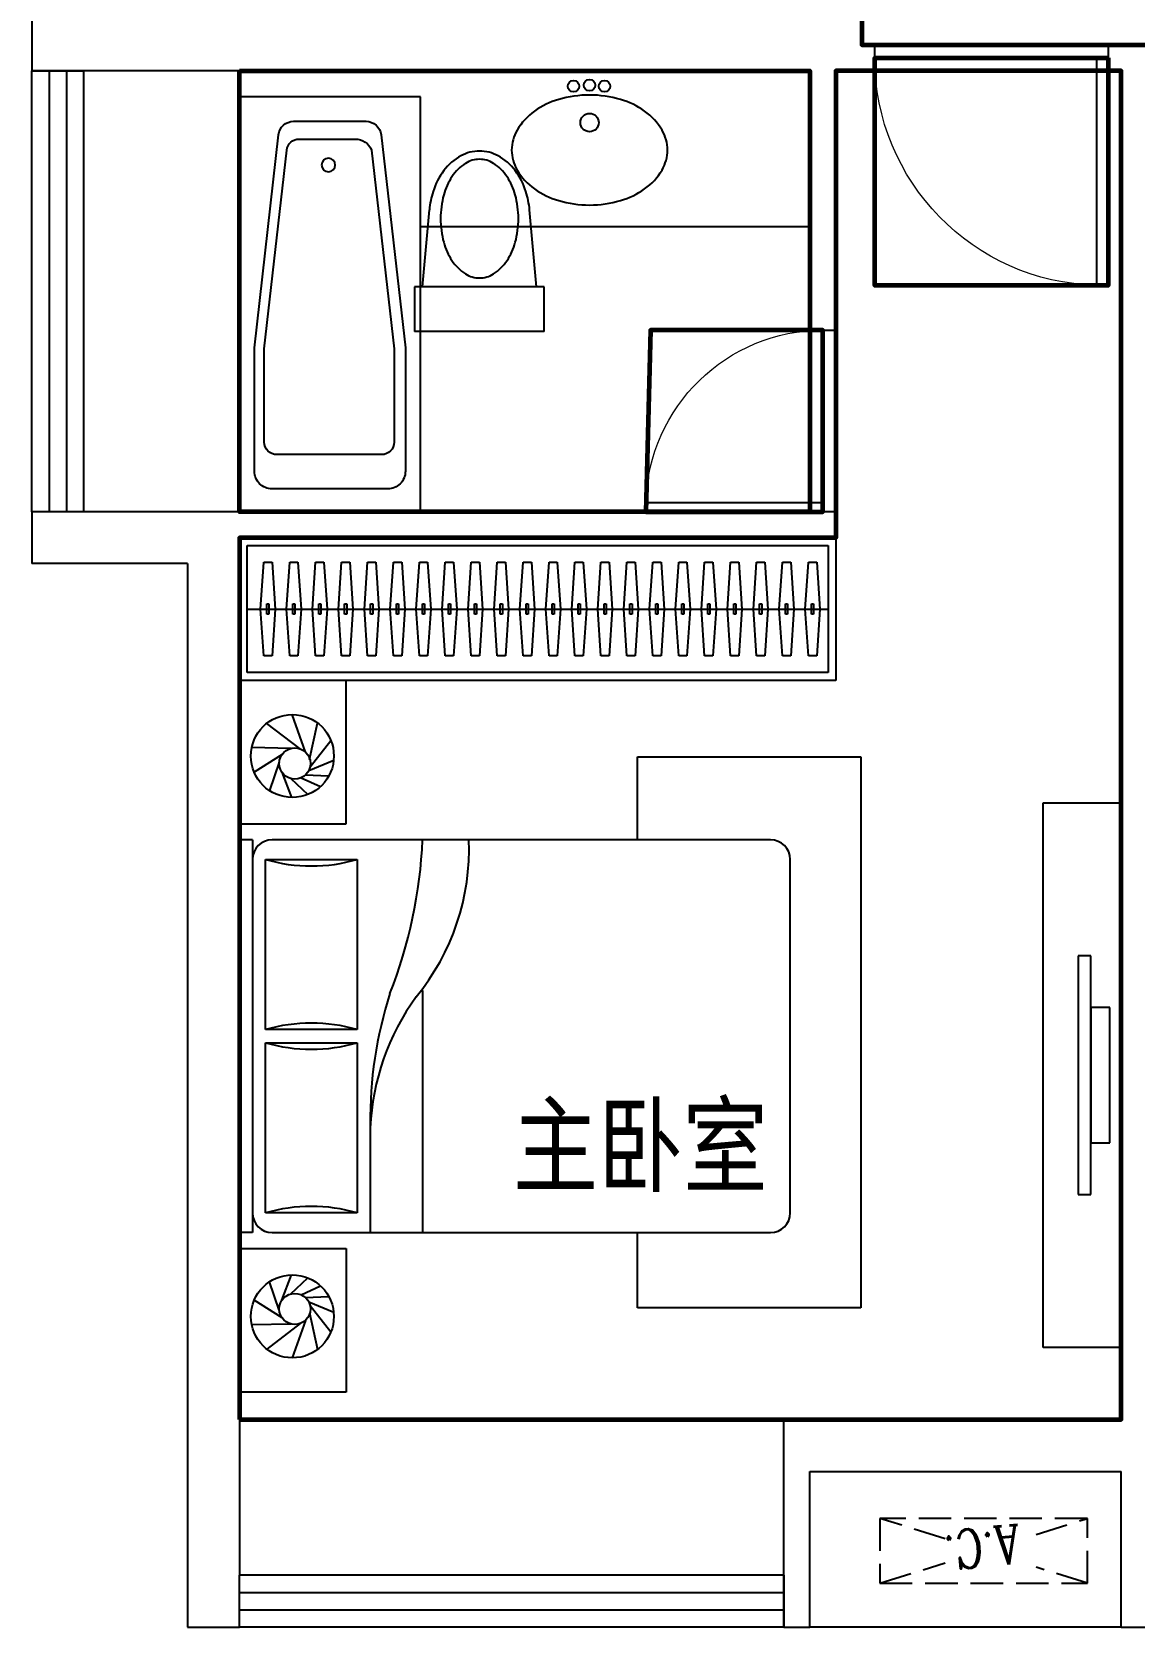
# Model space of a CAD drawing. Extents: x -555681 to -532641, y -677327 to -662427.
# Drawn here: x -555641 to -551391, y -677327 to -671177 of the extents above; entities that cross this region are included whole.
import ezdxf
from ezdxf.enums import TextEntityAlignment as Align

# ---------------------------------------------------------------- set-up
doc = ezdxf.new("R2010")
doc.units = 0
doc.header["$LTSCALE"] = 1000
doc.header["$MEASUREMENT"] = 0
doc.linetypes.add('DASH', pattern=[0.35, 0.25, -0.1])
doc.layers.get('0').update_dxf_attribs({"linetype": 'CONTINUOUS'})
for name, color, linetype in [('FURNITURE', 8, 'CONTINUOUS'), ('Furniture(家具)', 8, 'CONTINUOUS'), ('KT', 5, 'DASH'), ('PUB_TEXT', 7, 'CONTINUOUS'), ('WALL', 2, 'CONTINUOUS'), ('WINDOW', 4, 'CONTINUOUS'), ('厨卫', 223, 'CONTINUOUS'), ('屋顶轮廓阳台', 5, 'CONTINUOUS')]:
    doc.layers.add(name, color=color, linetype=linetype)
for name, color, linetype, lineweight in [('GT_卧室', 1, 'CONTINUOUS', 60), ('GT_卫生间', 5, 'CONTINUOUS', 60), ('GT_过道', 30, 'CONTINUOUS', 60), ('GT_门', 120, 'CONTINUOUS', 60)]:
    doc.layers.add(name, color=color, linetype=linetype, lineweight=lineweight)
doc.styles.add('COMPLEX', font='COMPLEX')
doc.styles.add('DIM_FONT', font='ZBTXT.shx', dxfattribs={"width": 0.8})
doc.styles.add('黑体', font='simhei.ttf')

msp = doc.modelspace()

# ---------------------------------------------------------------- linework, layer by layer
at = {"extrusion": (0, 0, -1)}
for p, q in [((-555640.9, -673027.4), (-555640.9, -671327.4)), ((-555440.9, -671327.4), (-555640.9, -671327.4)), ((-555574.2, -671327.4), (-555574.2, -673027.4)), ((-555507.6, -671327.4), (-555507.6, -673027.4)), ((-555440.9, -673027.4), (-555440.9, -671327.4)), ((-551490.9, -671277.4), (-551535.9, -671277.4)), ((-551535.9, -671277.4), (-551535.9, -672154.9)), ((-551490.9, -671277.4), (-551490.9, -672154.9)), ((-551535.9, -672154.9), (-551490.9, -672154.9)), ((-553273.4, -672992.4), (-553273.4, -673027.4)), ((-552590.9, -672992.4), (-553273.4, -672992.4)), ((-552590.9, -673027.4), (-552590.9, -672992.4)), ((-555440.9, -673027.4), (-555640.9, -673027.4)), ((-552590.9, -673027.4), (-553273.4, -673027.4)), ((-552740.9, -677127.4), (-554840.9, -677127.4)), ((-554840.9, -677327.4), (-554840.9, -677127.4)), ((-552740.9, -677327.4), (-552740.9, -677127.4)), ((-554840.9, -677194.1), (-552740.9, -677194.1)), ((-554840.9, -677260.8), (-552740.9, -677260.8)), ((-552740.9, -677327.4), (-554840.9, -677327.4))]:
    msp.add_line(p, q, dxfattribs=at)
for p, q in [((-554142.7, -671427.4), (-554840.9, -671427.4)), ((-554840.9, -671427.4), (-554840.9, -673027.4)), ((-554142.7, -673027.4), (-554142.7, -671427.4)), ((-554782.7, -672395.7), (-554689.9, -671574.1)), ((-554632.1, -671522.2), (-554352.4, -671522.2)), ((-554294.5, -671574), (-554200.9, -672395.7)), ((-554744.7, -672399), (-554658.3, -671633.6)), ((-554610.1, -671590.6), (-554394.5, -671590.6)), ((-554331.2, -671633.6), (-554243.9, -672399)), ((-554782.7, -672871.2), (-554782.7, -672395.7)), ((-554744.7, -672758.7), (-554744.7, -672399)), ((-554243.9, -672399), (-554243.9, -672758.7)), ((-554200.9, -672395.7), (-554200.9, -672871.2)), ((-554292.4, -672807.2), (-554696.3, -672807.2)), ((-554268.8, -672939.1), (-554714.8, -672939.1)), ((-554840.9, -673027.4), (-554142.7, -673027.4)), ((-554840.9, -673127.4), (-552540.9, -673127.4)), ((-554840.9, -673677.4), (-554840.9, -673127.4)), ((-554810.9, -673157.4), (-552570.9, -673157.4)), ((-554810.9, -673647.4), (-554810.9, -673157.4)), ((-552570.9, -673157.4), (-552570.9, -673647.4)), ((-552540.9, -673127.4), (-552540.9, -673677.4)), ((-554758.9, -673402.4, 0), (-554746.9, -673222.4, 0)), ((-554746.9, -673222.4, 0), (-554714.9, -673222.4, 0)), ((-554714.9, -673222.4, 0), (-554702.9, -673402.4, 0)), ((-554658.9, -673402.4, 0), (-554646.9, -673222.4, 0)), ((-554646.9, -673222.4, 0), (-554614.9, -673222.4, 0)), ((-554614.9, -673222.4, 0), (-554602.9, -673402.4, 0)), ((-554558.9, -673402.4, 0), (-554546.9, -673222.4, 0)), ((-554546.9, -673222.4, 0), (-554514.9, -673222.4, 0)), ((-554514.9, -673222.4, 0), (-554502.9, -673402.4, 0)), ((-554458.9, -673402.4, 0), (-554446.9, -673222.4, 0)), ((-554446.9, -673222.4, 0), (-554414.9, -673222.4, 0)), ((-554414.9, -673222.4, 0), (-554402.9, -673402.4, 0)), ((-554358.9, -673402.4, 0), (-554346.9, -673222.4, 0)), ((-554346.9, -673222.4, 0), (-554314.9, -673222.4, 0)), ((-554314.9, -673222.4, 0), (-554302.9, -673402.4, 0)), ((-554258.9, -673402.4, 0), (-554246.9, -673222.4, 0)), ((-554246.9, -673222.4, 0), (-554214.9, -673222.4, 0)), ((-554214.9, -673222.4, 0), (-554202.9, -673402.4, 0)), ((-554158.9, -673402.4, 0), (-554146.9, -673222.4, 0)), ((-554146.9, -673222.4, 0), (-554114.9, -673222.4, 0)), ((-554114.9, -673222.4, 0), (-554102.9, -673402.4, 0)), ((-554058.9, -673402.4, 0), (-554046.9, -673222.4, 0)), ((-554046.9, -673222.4, 0), (-554014.9, -673222.4, 0)), ((-554014.9, -673222.4, 0), (-554002.9, -673402.4, 0)), ((-553958.9, -673402.4, 0), (-553946.9, -673222.4, 0)), ((-553946.9, -673222.4, 0), (-553914.9, -673222.4, 0)), ((-553914.9, -673222.4, 0), (-553902.9, -673402.4, 0)), ((-553858.9, -673402.4, 0), (-553846.9, -673222.4, 0)), ((-553846.9, -673222.4, 0), (-553814.9, -673222.4, 0)), ((-553814.9, -673222.4, 0), (-553802.9, -673402.4, 0)), ((-553758.9, -673402.4, 0), (-553746.9, -673222.4, 0)), ((-553746.9, -673222.4, 0), (-553714.9, -673222.4, 0)), ((-553714.9, -673222.4, 0), (-553702.9, -673402.4, 0)), ((-553658.9, -673402.4, 0), (-553646.9, -673222.4, 0)), ((-553646.9, -673222.4, 0), (-553614.9, -673222.4, 0)), ((-553614.9, -673222.4, 0), (-553602.9, -673402.4, 0)), ((-553558.9, -673402.4, 0), (-553546.9, -673222.4, 0)), ((-553546.9, -673222.4, 0), (-553514.9, -673222.4, 0)), ((-553514.9, -673222.4, 0), (-553502.9, -673402.4, 0)), ((-553458.9, -673402.4, 0), (-553446.9, -673222.4, 0)), ((-553446.9, -673222.4, 0), (-553414.9, -673222.4, 0)), ((-553414.9, -673222.4, 0), (-553402.9, -673402.4, 0)), ((-553358.9, -673402.4, 0), (-553346.9, -673222.4, 0)), ((-553346.9, -673222.4, 0), (-553314.9, -673222.4, 0)), ((-553314.9, -673222.4, 0), (-553302.9, -673402.4, 0)), ((-553258.9, -673402.4, 0), (-553246.9, -673222.4, 0)), ((-553246.9, -673222.4, 0), (-553214.9, -673222.4, 0)), ((-553214.9, -673222.4, 0), (-553202.9, -673402.4, 0)), ((-553158.9, -673402.4, 0), (-553146.9, -673222.4, 0)), ((-553146.9, -673222.4, 0), (-553114.9, -673222.4, 0)), ((-553114.9, -673222.4, 0), (-553102.9, -673402.4, 0)), ((-553058.9, -673402.4, 0), (-553046.9, -673222.4, 0)), ((-553046.9, -673222.4, 0), (-553014.9, -673222.4, 0)), ((-553014.9, -673222.4, 0), (-553002.9, -673402.4, 0)), ((-552958.9, -673402.4, 0), (-552946.9, -673222.4, 0)), ((-552946.9, -673222.4, 0), (-552914.9, -673222.4, 0)), ((-552914.9, -673222.4, 0), (-552902.9, -673402.4, 0)), ((-552858.9, -673402.4, 0), (-552846.9, -673222.4, 0)), ((-552846.9, -673222.4, 0), (-552814.9, -673222.4, 0)), ((-552814.9, -673222.4, 0), (-552802.9, -673402.4, 0)), ((-552758.9, -673402.4, 0), (-552746.9, -673222.4, 0)), ((-552746.9, -673222.4, 0), (-552714.9, -673222.4, 0)), ((-552714.9, -673222.4, 0), (-552702.9, -673402.4, 0)), ((-552658.9, -673402.4, 0), (-552646.9, -673222.4, 0)), ((-552646.9, -673222.4, 0), (-552614.9, -673222.4, 0)), ((-552614.9, -673222.4, 0), (-552602.9, -673402.4, 0)), ((-554810.9, -673402.4), (-552570.9, -673402.4)), ((-554746.9, -673582.4, 0), (-554758.9, -673402.4, 0)), ((-554702.9, -673402.4, 0), (-554714.9, -673582.4, 0)), ((-554646.9, -673582.4, 0), (-554658.9, -673402.4, 0)), ((-554602.9, -673402.4, 0), (-554614.9, -673582.4, 0)), ((-554546.9, -673582.4, 0), (-554558.9, -673402.4, 0)), ((-554502.9, -673402.4, 0), (-554514.9, -673582.4, 0)), ((-554446.9, -673582.4, 0), (-554458.9, -673402.4, 0)), ((-554402.9, -673402.4, 0), (-554414.9, -673582.4, 0)), ((-554346.9, -673582.4, 0), (-554358.9, -673402.4, 0)), ((-554302.9, -673402.4, 0), (-554314.9, -673582.4, 0)), ((-554246.9, -673582.4, 0), (-554258.9, -673402.4, 0)), ((-554202.9, -673402.4, 0), (-554214.9, -673582.4, 0)), ((-554146.9, -673582.4, 0), (-554158.9, -673402.4, 0)), ((-554102.9, -673402.4, 0), (-554114.9, -673582.4, 0)), ((-554046.9, -673582.4, 0), (-554058.9, -673402.4, 0)), ((-554002.9, -673402.4, 0), (-554014.9, -673582.4, 0)), ((-553946.9, -673582.4, 0), (-553958.9, -673402.4, 0)), ((-553902.9, -673402.4, 0), (-553914.9, -673582.4, 0)), ((-553846.9, -673582.4, 0), (-553858.9, -673402.4, 0)), ((-553802.9, -673402.4, 0), (-553814.9, -673582.4, 0)), ((-553746.9, -673582.4, 0), (-553758.9, -673402.4, 0)), ((-553702.9, -673402.4, 0), (-553714.9, -673582.4, 0)), ((-553646.9, -673582.4, 0), (-553658.9, -673402.4, 0)), ((-553602.9, -673402.4, 0), (-553614.9, -673582.4, 0)), ((-553546.9, -673582.4, 0), (-553558.9, -673402.4, 0)), ((-553502.9, -673402.4, 0), (-553514.9, -673582.4, 0)), ((-553446.9, -673582.4, 0), (-553458.9, -673402.4, 0)), ((-553402.9, -673402.4, 0), (-553414.9, -673582.4, 0)), ((-553346.9, -673582.4, 0), (-553358.9, -673402.4, 0)), ((-553302.9, -673402.4, 0), (-553314.9, -673582.4, 0)), ((-553246.9, -673582.4, 0), (-553258.9, -673402.4, 0)), ((-553202.9, -673402.4, 0), (-553214.9, -673582.4, 0)), ((-553146.9, -673582.4, 0), (-553158.9, -673402.4, 0)), ((-553102.9, -673402.4, 0), (-553114.9, -673582.4, 0)), ((-553046.9, -673582.4, 0), (-553058.9, -673402.4, 0)), ((-553002.9, -673402.4, 0), (-553014.9, -673582.4, 0)), ((-552946.9, -673582.4, 0), (-552958.9, -673402.4, 0)), ((-552902.9, -673402.4, 0), (-552914.9, -673582.4, 0)), ((-552846.9, -673582.4, 0), (-552858.9, -673402.4, 0)), ((-552802.9, -673402.4, 0), (-552814.9, -673582.4, 0)), ((-552746.9, -673582.4, 0), (-552758.9, -673402.4, 0)), ((-552702.9, -673402.4, 0), (-552714.9, -673582.4, 0)), ((-552646.9, -673582.4, 0), (-552658.9, -673402.4, 0)), ((-552602.9, -673402.4, 0), (-552614.9, -673582.4, 0)), ((-554714.9, -673582.4, 0), (-554746.9, -673582.4, 0)), ((-554614.9, -673582.4, 0), (-554646.9, -673582.4, 0)), ((-554514.9, -673582.4, 0), (-554546.9, -673582.4, 0)), ((-554414.9, -673582.4, 0), (-554446.9, -673582.4, 0)), ((-554314.9, -673582.4, 0), (-554346.9, -673582.4, 0)), ((-554214.9, -673582.4, 0), (-554246.9, -673582.4, 0)), ((-554114.9, -673582.4, 0), (-554146.9, -673582.4, 0)), ((-554014.9, -673582.4, 0), (-554046.9, -673582.4, 0)), ((-553914.9, -673582.4, 0), (-553946.9, -673582.4, 0)), ((-553814.9, -673582.4, 0), (-553846.9, -673582.4, 0)), ((-553714.9, -673582.4, 0), (-553746.9, -673582.4, 0)), ((-553614.9, -673582.4, 0), (-553646.9, -673582.4, 0)), ((-553514.9, -673582.4, 0), (-553546.9, -673582.4, 0)), ((-553414.9, -673582.4, 0), (-553446.9, -673582.4, 0)), ((-553314.9, -673582.4, 0), (-553346.9, -673582.4, 0)), ((-553214.9, -673582.4, 0), (-553246.9, -673582.4, 0)), ((-553114.9, -673582.4, 0), (-553146.9, -673582.4, 0)), ((-553014.9, -673582.4, 0), (-553046.9, -673582.4, 0)), ((-552914.9, -673582.4, 0), (-552946.9, -673582.4, 0)), ((-552814.9, -673582.4, 0), (-552846.9, -673582.4, 0)), ((-552714.9, -673582.4, 0), (-552746.9, -673582.4, 0)), ((-552614.9, -673582.4, 0), (-552646.9, -673582.4, 0)), ((-552570.9, -673647.4), (-554810.9, -673647.4)), ((-552540.9, -673677.4), (-554840.9, -673677.4))]:
    msp.add_line(p, q)
at = {"ltscale": 15}
for p, q in [((-554734.9, -673382.4, 0), (-554726.9, -673382.4, 0)), ((-554734.9, -673422.4, 0), (-554734.9, -673382.4, 0)), ((-554726.9, -673422.4, 0), (-554734.9, -673422.4, 0)), ((-554726.9, -673382.4, 0), (-554726.9, -673422.4, 0)), ((-554634.9, -673382.4, 0), (-554626.9, -673382.4, 0)), ((-554634.9, -673422.4, 0), (-554634.9, -673382.4, 0)), ((-554626.9, -673422.4, 0), (-554634.9, -673422.4, 0)), ((-554626.9, -673382.4, 0), (-554626.9, -673422.4, 0)), ((-554534.9, -673382.4, 0), (-554526.9, -673382.4, 0)), ((-554534.9, -673422.4, 0), (-554534.9, -673382.4, 0)), ((-554526.9, -673422.4, 0), (-554534.9, -673422.4, 0)), ((-554526.9, -673382.4, 0), (-554526.9, -673422.4, 0)), ((-554434.9, -673382.4, 0), (-554426.9, -673382.4, 0)), ((-554434.9, -673422.4, 0), (-554434.9, -673382.4, 0)), ((-554426.9, -673422.4, 0), (-554434.9, -673422.4, 0)), ((-554426.9, -673382.4, 0), (-554426.9, -673422.4, 0)), ((-554334.9, -673382.4, 0), (-554326.9, -673382.4, 0)), ((-554334.9, -673422.4, 0), (-554334.9, -673382.4, 0)), ((-554326.9, -673422.4, 0), (-554334.9, -673422.4, 0)), ((-554326.9, -673382.4, 0), (-554326.9, -673422.4, 0)), ((-554234.9, -673382.4, 0), (-554226.9, -673382.4, 0)), ((-554234.9, -673422.4, 0), (-554234.9, -673382.4, 0)), ((-554226.9, -673422.4, 0), (-554234.9, -673422.4, 0)), ((-554226.9, -673382.4, 0), (-554226.9, -673422.4, 0)), ((-554134.9, -673382.4, 0), (-554126.9, -673382.4, 0)), ((-554134.9, -673422.4, 0), (-554134.9, -673382.4, 0)), ((-554126.9, -673422.4, 0), (-554134.9, -673422.4, 0)), ((-554126.9, -673382.4, 0), (-554126.9, -673422.4, 0)), ((-554034.9, -673382.4, 0), (-554026.9, -673382.4, 0)), ((-554034.9, -673422.4, 0), (-554034.9, -673382.4, 0)), ((-554026.9, -673422.4, 0), (-554034.9, -673422.4, 0)), ((-554026.9, -673382.4, 0), (-554026.9, -673422.4, 0)), ((-553934.9, -673382.4, 0), (-553926.9, -673382.4, 0)), ((-553934.9, -673422.4, 0), (-553934.9, -673382.4, 0)), ((-553926.9, -673422.4, 0), (-553934.9, -673422.4, 0)), ((-553926.9, -673382.4, 0), (-553926.9, -673422.4, 0)), ((-553834.9, -673382.4, 0), (-553826.9, -673382.4, 0)), ((-553834.9, -673422.4, 0), (-553834.9, -673382.4, 0)), ((-553826.9, -673422.4, 0), (-553834.9, -673422.4, 0)), ((-553826.9, -673382.4, 0), (-553826.9, -673422.4, 0)), ((-553734.9, -673382.4, 0), (-553726.9, -673382.4, 0)), ((-553734.9, -673422.4, 0), (-553734.9, -673382.4, 0)), ((-553726.9, -673422.4, 0), (-553734.9, -673422.4, 0)), ((-553726.9, -673382.4, 0), (-553726.9, -673422.4, 0)), ((-553634.9, -673382.4, 0), (-553626.9, -673382.4, 0)), ((-553634.9, -673422.4, 0), (-553634.9, -673382.4, 0)), ((-553626.9, -673422.4, 0), (-553634.9, -673422.4, 0)), ((-553626.9, -673382.4, 0), (-553626.9, -673422.4, 0)), ((-553534.9, -673382.4, 0), (-553526.9, -673382.4, 0)), ((-553534.9, -673422.4, 0), (-553534.9, -673382.4, 0)), ((-553526.9, -673422.4, 0), (-553534.9, -673422.4, 0)), ((-553526.9, -673382.4, 0), (-553526.9, -673422.4, 0)), ((-553434.9, -673382.4, 0), (-553426.9, -673382.4, 0)), ((-553434.9, -673422.4, 0), (-553434.9, -673382.4, 0)), ((-553426.9, -673422.4, 0), (-553434.9, -673422.4, 0)), ((-553426.9, -673382.4, 0), (-553426.9, -673422.4, 0)), ((-553334.9, -673382.4, 0), (-553326.9, -673382.4, 0)), ((-553334.9, -673422.4, 0), (-553334.9, -673382.4, 0)), ((-553326.9, -673422.4, 0), (-553334.9, -673422.4, 0)), ((-553326.9, -673382.4, 0), (-553326.9, -673422.4, 0)), ((-553234.9, -673382.4, 0), (-553226.9, -673382.4, 0)), ((-553234.9, -673422.4, 0), (-553234.9, -673382.4, 0)), ((-553226.9, -673422.4, 0), (-553234.9, -673422.4, 0)), ((-553226.9, -673382.4, 0), (-553226.9, -673422.4, 0)), ((-553134.9, -673382.4, 0), (-553126.9, -673382.4, 0)), ((-553134.9, -673422.4, 0), (-553134.9, -673382.4, 0)), ((-553126.9, -673422.4, 0), (-553134.9, -673422.4, 0)), ((-553126.9, -673382.4, 0), (-553126.9, -673422.4, 0)), ((-553034.9, -673382.4, 0), (-553026.9, -673382.4, 0)), ((-553034.9, -673422.4, 0), (-553034.9, -673382.4, 0)), ((-553026.9, -673422.4, 0), (-553034.9, -673422.4, 0)), ((-553026.9, -673382.4, 0), (-553026.9, -673422.4, 0)), ((-552934.9, -673382.4, 0), (-552926.9, -673382.4, 0)), ((-552934.9, -673422.4, 0), (-552934.9, -673382.4, 0)), ((-552926.9, -673422.4, 0), (-552934.9, -673422.4, 0)), ((-552926.9, -673382.4, 0), (-552926.9, -673422.4, 0)), ((-552834.9, -673382.4, 0), (-552826.9, -673382.4, 0)), ((-552834.9, -673422.4, 0), (-552834.9, -673382.4, 0)), ((-552826.9, -673422.4, 0), (-552834.9, -673422.4, 0)), ((-552826.9, -673382.4, 0), (-552826.9, -673422.4, 0)), ((-552734.9, -673382.4, 0), (-552726.9, -673382.4, 0)), ((-552734.9, -673422.4, 0), (-552734.9, -673382.4, 0)), ((-552726.9, -673422.4, 0), (-552734.9, -673422.4, 0)), ((-552726.9, -673382.4, 0), (-552726.9, -673422.4, 0)), ((-552634.9, -673382.4, 0), (-552626.9, -673382.4, 0)), ((-552634.9, -673422.4, 0), (-552634.9, -673382.4, 0)), ((-552626.9, -673422.4, 0), (-552634.9, -673422.4, 0)), ((-552626.9, -673382.4, 0), (-552626.9, -673422.4, 0))]:
    msp.add_line(p, q, dxfattribs=at)
for centre, radius in [((-553552.5, -671386.9), 22.1), ((-553490.6, -671382.7), 22.1), ((-553433.2, -671386.9), 22.1), ((-553490.6, -671526.9), 35.3)]:
    msp.add_circle(centre, radius)
at = {"lineweight": 13, "extrusion": (0, 0, -1)}
for centre, radius, start, end in [((551513.4, -671277.4), 877.5, 271.46928, 0), ((552590.9, -673009.9), 682.5, 1.46928, 90)]:
    msp.add_arc(centre, radius, start, end, dxfattribs=at)
for centre, radius, start, end in [((-553521.1, -671740.7), 315.5, 106.29491, 125.21186), ((-553490.6, -671845.1), 424.2, 90, 106.29491), ((-553490.6, -671845.1), 424.2, 73.70509, 90), ((-553460.1, -671740.7), 315.5, 54.78814, 73.70509), ((-553567.7, -671674.7), 234.6, 125.21186, 149.59017), ((-553413.5, -671674.7), 234.6, 30.40983, 54.78814), ((-553638.9, -671632.9), 152.1, 149.59017, 180), ((-553342.3, -671632.9), 152.1, 0, 30.40983), ((-553638.9, -671632.9), 152.1, 180, 210.40983), ((-553342.3, -671632.9), 152.1, 329.59017, 0), ((-553567.7, -671591.1), 234.6, 210.40983, 234.78814), ((-553413.5, -671591.1), 234.6, 305.21186, 329.59017), ((-553521.1, -671525), 315.5, 234.78814, 253.70509), ((-553460.1, -671525), 315.5, 286.29491, 305.21186), ((-553490.6, -671420.7), 424.2, 253.70509, 270), ((-553490.6, -671420.7), 424.2, 270, 286.29491)]:
    msp.add_arc(centre, radius, start, end)
at = {"extrusion": (0, 0, -1)}
for centre, major_axis, start_param, end_param in [((-554632.1, -671580.3), (41.1, 41.1), 4.035343, 5.497787), ((-554352.4, -671580.3), (41.1, 41.1), -0.785398, 0.676099), ((-554610.1, -671639.1), (34.3, 34.3), 4.039473, 5.497787), ((-554392.8, -671656.2), (-46.4, 46.4), 0.759354, 2.004273), ((-554497.3, -671690.6), (-18.6, 18.6), 5.497787, 11.780972), ((-554696.3, -672758.7), (-34.3, 34.3), 3.926991, 5.497787), ((-554292.4, -672758.7), (34.3, 34.3), 0.785398, 2.356194), ((-554714.8, -672871.2), (48, 48), 2.356194, 3.926991), ((-554268.8, -672871.2), (-48, 48), 2.356194, 3.926991)]:
    msp.add_ellipse(centre, major_axis=major_axis, ratio=1, start_param=start_param, end_param=end_param, dxfattribs=at)
at = {"layer": 'FURNITURE'}
msp.add_line((-554142.7, -671927.4), (-552640.9, -671927.4), dxfattribs=at)
at = {"layer": 'Furniture(家具)'}
for p, q in [((-554429, -673677.4), (-554840.9, -673677.4)), ((-554840.9, -673677.4), (-554840.9, -674230.7)), ((-554429, -674230.7), (-554429, -673677.4)), ((-554607, -673941.3), (-554735.5, -673843.3)), ((-554586.3, -673953.8), (-554637.5, -673809.1)), ((-554570.3, -673982.2), (-554539.5, -673841.9)), ((-554568.5, -674010.5), (-554488, -673909.8)), ((-554642.3, -673939.7), (-554793.2, -673936.7)), ((-554676.1, -673963.1), (-554783.9, -674031.5)), ((-553305.7, -673972.5), (-552444.1, -673972.5)), ((-553305.7, -674292.2), (-553305.7, -673972.5)), ((-552444.1, -673972.5), (-552444.1, -676096.2)), ((-554686.9, -673993.1), (-554725.3, -674102.3)), ((-554677.1, -674031), (-554640.1, -674129.1)), ((-554573.7, -674025.1), (-554477.3, -673984.8)), ((-554642.3, -674055.8), (-554576.8, -674117.6)), ((-554603, -674052.7), (-554528.1, -674086.8)), ((-554586.9, -674042.3), (-554495.7, -674045.7)), ((-551741.2, -676249.4), (-551741.2, -674149.4)), ((-551741.2, -674149.4), (-551440.9, -674149.4)), ((-551440.9, -674149.4), (-551440.9, -676249.4)), ((-554840.9, -674230.7), (-554429, -674230.7)), ((-554790.4, -674292.2), (-554840.9, -674292.2)), ((-554840.9, -674292.2), (-554840.9, -675806.4)), ((-554790.4, -674292.2), (-554790.4, -675806.4)), ((-552792.4, -674292.2), (-554714.7, -674292.2)), ((-554740, -674367.9), (-554386.6, -674367.9)), ((-554740, -675024.1), (-554740, -674367.9)), ((-554386.6, -674367.9), (-554386.6, -675024.1)), ((-552716.7, -675730.7), (-552716.7, -674367.9)), ((-551557.6, -674738.9), (-551606.3, -674738.9)), ((-551606.3, -674738.9), (-551606.3, -675659.9)), ((-551557.6, -675659.9), (-551557.6, -674738.9)), ((-554134.3, -674872.6), (-554134.3, -675806.4)), ((-551484.5, -674938.9), (-551557.6, -674938.9)), ((-551557.6, -674938.9), (-551557.6, -675459.9)), ((-551484.5, -675459.9), (-551484.5, -674938.9)), ((-554386.6, -675024.1), (-554740, -675024.1)), ((-554740, -675074.5), (-554386.6, -675074.5)), ((-554740, -675730.7), (-554740, -675074.5)), ((-554386.6, -675074.5), (-554386.6, -675730.7)), ((-554336.2, -675390), (-554336.2, -675806.4)), ((-551557.6, -675459.9), (-551484.5, -675459.9)), ((-551606.3, -675659.9), (-551557.6, -675659.9)), ((-554386.6, -675730.7), (-554740, -675730.7)), ((-554790.4, -675806.4), (-554840.9, -675806.4)), ((-554714.7, -675806.4), (-552792.4, -675806.4)), ((-553305.7, -676096.2), (-553305.7, -675806.4)), ((-554840.9, -675867.9), (-554429, -675867.9)), ((-554840.9, -676421.2), (-554840.9, -675867.9)), ((-554429, -675867.9), (-554429, -676421.2)), ((-554686.9, -676105.5), (-554725.3, -675996.3)), ((-554677.1, -676067.6), (-554640.1, -675969.5)), ((-554642.3, -676042.8), (-554576.8, -675981)), ((-554676.1, -676135.5), (-554783.9, -676067.1)), ((-554603, -676045.9), (-554528.1, -676011.8)), ((-554586.9, -676056.3), (-554495.7, -676052.9)), ((-554573.7, -676073.5), (-554477.3, -676113.8)), ((-554570.3, -676116.4), (-554539.5, -676256.7)), ((-554568.5, -676088.1), (-554488, -676188.8)), ((-552444.1, -676096.2), (-553305.7, -676096.2)), ((-554642.3, -676158.9), (-554793.2, -676161.9)), ((-554607, -676157.3), (-554735.5, -676255.3)), ((-554586.3, -676144.8), (-554637.5, -676289.5)), ((-551440.9, -676249.4), (-551741.2, -676249.4)), ((-554429, -676421.2), (-554840.9, -676421.2))]:
    msp.add_line(p, q, dxfattribs=at)
for centre, radius in [((-554636.5, -673969.1), 160), ((-554627.1, -673997.8), 60), ((-554636.5, -676129.5), 160), ((-554627.1, -676100.8), 60)]:
    msp.add_circle(centre, radius, dxfattribs=at)
for centre, radius, start, end in [((-554714.7, -674367.9), 75.7, 90, 180), ((-555989.4, -674207.4), 1857.1, 338.59306, 357.38399), ((-554847.2, -674330.1), 891.8, 320.45392, 2.43274), ((-552792.4, -674367.9), 75.7, 0, 90), ((-554563.3, -673762.2), 630.9, 253.73979, 286.26021), ((-552752.6, -675369.5), 1583.7, 162.19663, 180.74184), ((-553409.3, -675443.7), 927.8, 143.95969, 177.46022), ((-554563.3, -675629.7), 630.9, 73.73979, 106.26021), ((-554563.3, -674468.9), 630.9, 253.73979, 286.26021), ((-554714.7, -675730.7), 75.7, 180, 270), ((-554563.3, -676336.4), 630.9, 73.73979, 106.26021), ((-552792.4, -675730.7), 75.7, 270, 0)]:
    msp.add_arc(centre, radius, start, end, dxfattribs=at)
at = {"layer": 'GT_卧室', "lineweight": 60}
msp.add_lwpolyline([(-554840.9, -676527.4), (-551440.9, -676527.4), (-551440.9, -671327.4), (-552540.9, -671327.4), (-552540.9, -673127.4), (-554840.9, -673127.4), (-554840.9, -676527.4)], close=True, dxfattribs=at)
at = {"layer": 'GT_卫生间', "lineweight": 60}
msp.add_lwpolyline([(-554840.9, -671327.4), (-552640.9, -671327.4), (-552640.9, -673027.4), (-554840.9, -673027.4), (-554840.9, -671327.4)], close=True, dxfattribs=at)
at = {"layer": 'GT_过道', "lineweight": 60}
msp.add_lwpolyline([(-551240.9, -667527.4), (-551240.9, -668827.4), (-552440.9, -668827.4), (-552440.9, -671227.4), (-548040.9, -671227.4), (-548040.9, -670127.4), (-550240.9, -670127.4), (-550240.9, -667527.4), (-551240.9, -667527.4)], dxfattribs=at)
at = {"layer": 'GT_门', "lineweight": 60}
for points in [[(-551490.9, -671277.4), (-551490.9, -672154.9), (-552390.9, -672154.9), (-552390.9, -671277.4), (-551490.9, -671277.4)], [(-553273.4, -673027.4), (-552590.9, -673027.4), (-552590.9, -672327.4), (-553256.1, -672327.4), (-553273.4, -673027.4)]]:
    msp.add_lwpolyline(points, dxfattribs=at)
at = {"layer": 'KT', "linetype": 'DASH', "ltscale": 0.5}
for p, q in [((-552119.1, -676987.1), (-552371.2, -676908.3)), ((-551769, -676970.1), (-551571.2, -676908.3)), ((-552371.2, -677158.3), (-552119.1, -677079.5)), ((-551571.2, -677158.3), (-551769, -677096.5))]:
    msp.add_line(p, q, dxfattribs=at)
msp.add_lwpolyline([(-552371.2, -676908.3), (-552371.2, -677158.3), (-551571.2, -677158.3), (-551571.2, -676908.3)], close=True, dxfattribs=at)
at = {"layer": 'WALL'}
for p, q in [((-552440.9, -671227.4), (-552440.9, -670810.3)), ((-555640.9, -671127.4), (-555640.9, -671327.4)), ((-552390.9, -671227.4), (-552440.9, -671227.4)), ((-552390.9, -671327.4), (-552390.9, -671227.4)), ((-551340.9, -671227.4), (-551490.9, -671227.4)), ((-551490.9, -671227.4), (-551490.9, -671327.4)), ((-555640.9, -671327.4), (-555440.9, -671327.4)), ((-552640.9, -671327.4), (-555440.9, -671327.4)), ((-552640.9, -671327.4), (-552640.9, -672327.4)), ((-552540.9, -671327.4), (-552390.9, -671327.4)), ((-552540.9, -672327.4), (-552540.9, -671327.4)), ((-551490.9, -671327.4), (-551440.9, -671327.4)), ((-551440.9, -675027.4), (-551440.9, -671327.4)), ((-552640.9, -672327.4), (-552540.9, -672327.4)), ((-555440.9, -673027.4), (-555640.9, -673027.4)), ((-555640.9, -673027.4), (-555640.9, -673227.4)), ((-554940.9, -673027.4), (-555440.9, -673027.4)), ((-552640.9, -673027.4), (-554940.9, -673027.4)), ((-552540.9, -673027.4), (-552640.9, -673027.4)), ((-552540.9, -673127.4), (-552540.9, -673027.4)), ((-552540.9, -673127.4), (-554840.9, -673127.4)), ((-554840.9, -673127.4), (-554840.9, -677127.4)), ((-555040.9, -673227.4), (-555640.9, -673227.4)), ((-555040.9, -673227.4), (-555040.9, -677327.4)), ((-551440.9, -676527.4), (-551440.9, -675027.4)), ((-552740.9, -676527.4), (-551440.9, -676527.4)), ((-552740.9, -677127.4), (-552740.9, -676527.4)), ((-552640.9, -676727.4), (-551440.9, -676727.4)), ((-552640.9, -677327.4), (-552640.9, -676727.4)), ((-551440.9, -677327.4), (-551440.9, -676727.4)), ((-554840.9, -677327.4), (-554840.9, -677127.4)), ((-552740.9, -677127.4), (-552740.9, -677327.4)), ((-555040.9, -677327.4), (-554840.9, -677327.4)), ((-552740.9, -677327.4), (-552640.9, -677327.4)), ((-551440.9, -677327.4), (-551240.9, -677327.4))]:
    msp.add_line(p, q, dxfattribs=at)
at = {"layer": 'WINDOW'}
for p, q in [((-554840.9, -673027.4), (-554840.9, -671327.4)), ((-552640.9, -673027.4), (-552640.9, -672327.4)), ((-552740.9, -676527.4), (-554840.9, -676527.4))]:
    msp.add_line(p, q, dxfattribs=at)
at = {"layer": '厨卫'}
for p, q in [((-554135.1, -672160.9), (-554108.2, -671863.7)), ((-553694.9, -672160.8), (-553721.8, -671863.7)), ((-553665.2, -672160.8), (-554165.2, -672160.8)), ((-554165.2, -672160.8), (-554165.2, -672332.1)), ((-553665.2, -672332.1), (-553665.2, -672160.8)), ((-553665.2, -672332.1), (-554165.2, -672332.1))]:
    msp.add_line(p, q, dxfattribs=at)
for centre, radius, start, end in [((-553915, -671785.4), 148.6, 90, 118.74394), ((-553915, -671785.4), 148.6, 61.25606, 90), ((-553886.2, -671837.9), 208.5, 118.74394, 142.93987), ((-553876.4, -671830.6), 173.2, 122.25632, 146.72198), ((-553915, -671769.4), 100.8, 90, 122.25632), ((-553915, -671769.4), 100.8, 57.74368, 90), ((-553953.7, -671830.6), 173.2, 33.27802, 57.74368), ((-553943.8, -671837.9), 208.5, 37.06013, 61.25606), ((-553840.9, -671872.1), 265.2, 142.93987, 162.62956), ((-553815, -671870.9), 246.6, 146.72198, 164.79114), ((-554015, -671870.9), 246.6, 15.20886, 33.27802), ((-553989.1, -671872.1), 265.2, 17.37044, 37.06013), ((-553769.5, -671894.4), 340, 162.62956, 174.81517), ((-553717.9, -671897.3), 347.2, 164.79114, 180), ((-554112.1, -671897.3), 347.2, 360, 15.20886), ((-554060.5, -671894.4), 340, 5.18483, 17.37044), ((-553717.9, -671897.3), 347.2, 180, 195.20886), ((-554112.1, -671897.3), 347.2, 344.79114, 360), ((-553815, -671923.7), 246.6, 195.20886, 213.27802), ((-554015, -671923.7), 246.6, 326.72198, 344.79114), ((-553876.4, -671964), 173.2, 213.27802, 237.74368), ((-553953.7, -671964), 173.2, 302.25632, 326.72198), ((-553915, -672025.3), 100.8, 237.74368, 270), ((-553915, -672025.3), 100.8, 270, 302.25632)]:
    msp.add_arc(centre, radius, start, end, dxfattribs=at)
at = {"layer": '屋顶轮廓阳台'}
msp.add_line((-551440.9, -677327.4), (-552640.9, -677327.4), dxfattribs=at)

# ---------------------------------------------------------------- texts
at = {"style": 'DIM_FONT', "width": 0.8, "flags": 9}
for tag, p, s in [('XSIZE', (-553491.6, -671345.2), '500'), ('YSIZE', (-553490.9, -671345.2), '0')]:
    msp.add_attdef(tag, p, s, height=0.5, dxfattribs=at)
at = {"style": 'DIM_FONT', "text_generation_flag": 4, "width": 0.8, "flags": 9}
for tag, s in [('XSIZE', '500'), ('YSIZE', '1500')]:
    msp.add_attdef(tag, (-554840.9, -672227.4), s, height=0.485, rotation=180, dxfattribs=at)
at = {"layer": 'KT', "linetype": 'DASH', "ltscale": 0.5, "style": 'COMPLEX', "text_generation_flag": 6, "width": 0.8}
msp.add_text('A.C.', height=150, rotation=5, dxfattribs=at).set_placement((-552121.4, -677032.9), align=Align.MIDDLE_RIGHT)
at = {"layer": 'PUB_TEXT', "style": '黑体', "width": 0.8}
msp.add_text('主卧室', height=300, dxfattribs=at).set_placement((-553785.6, -675620))
msp.add_text('主卧室', height=300, dxfattribs=at).set_placement((-553785.6, -675620))

doc.saveas('drawing.dxf')
